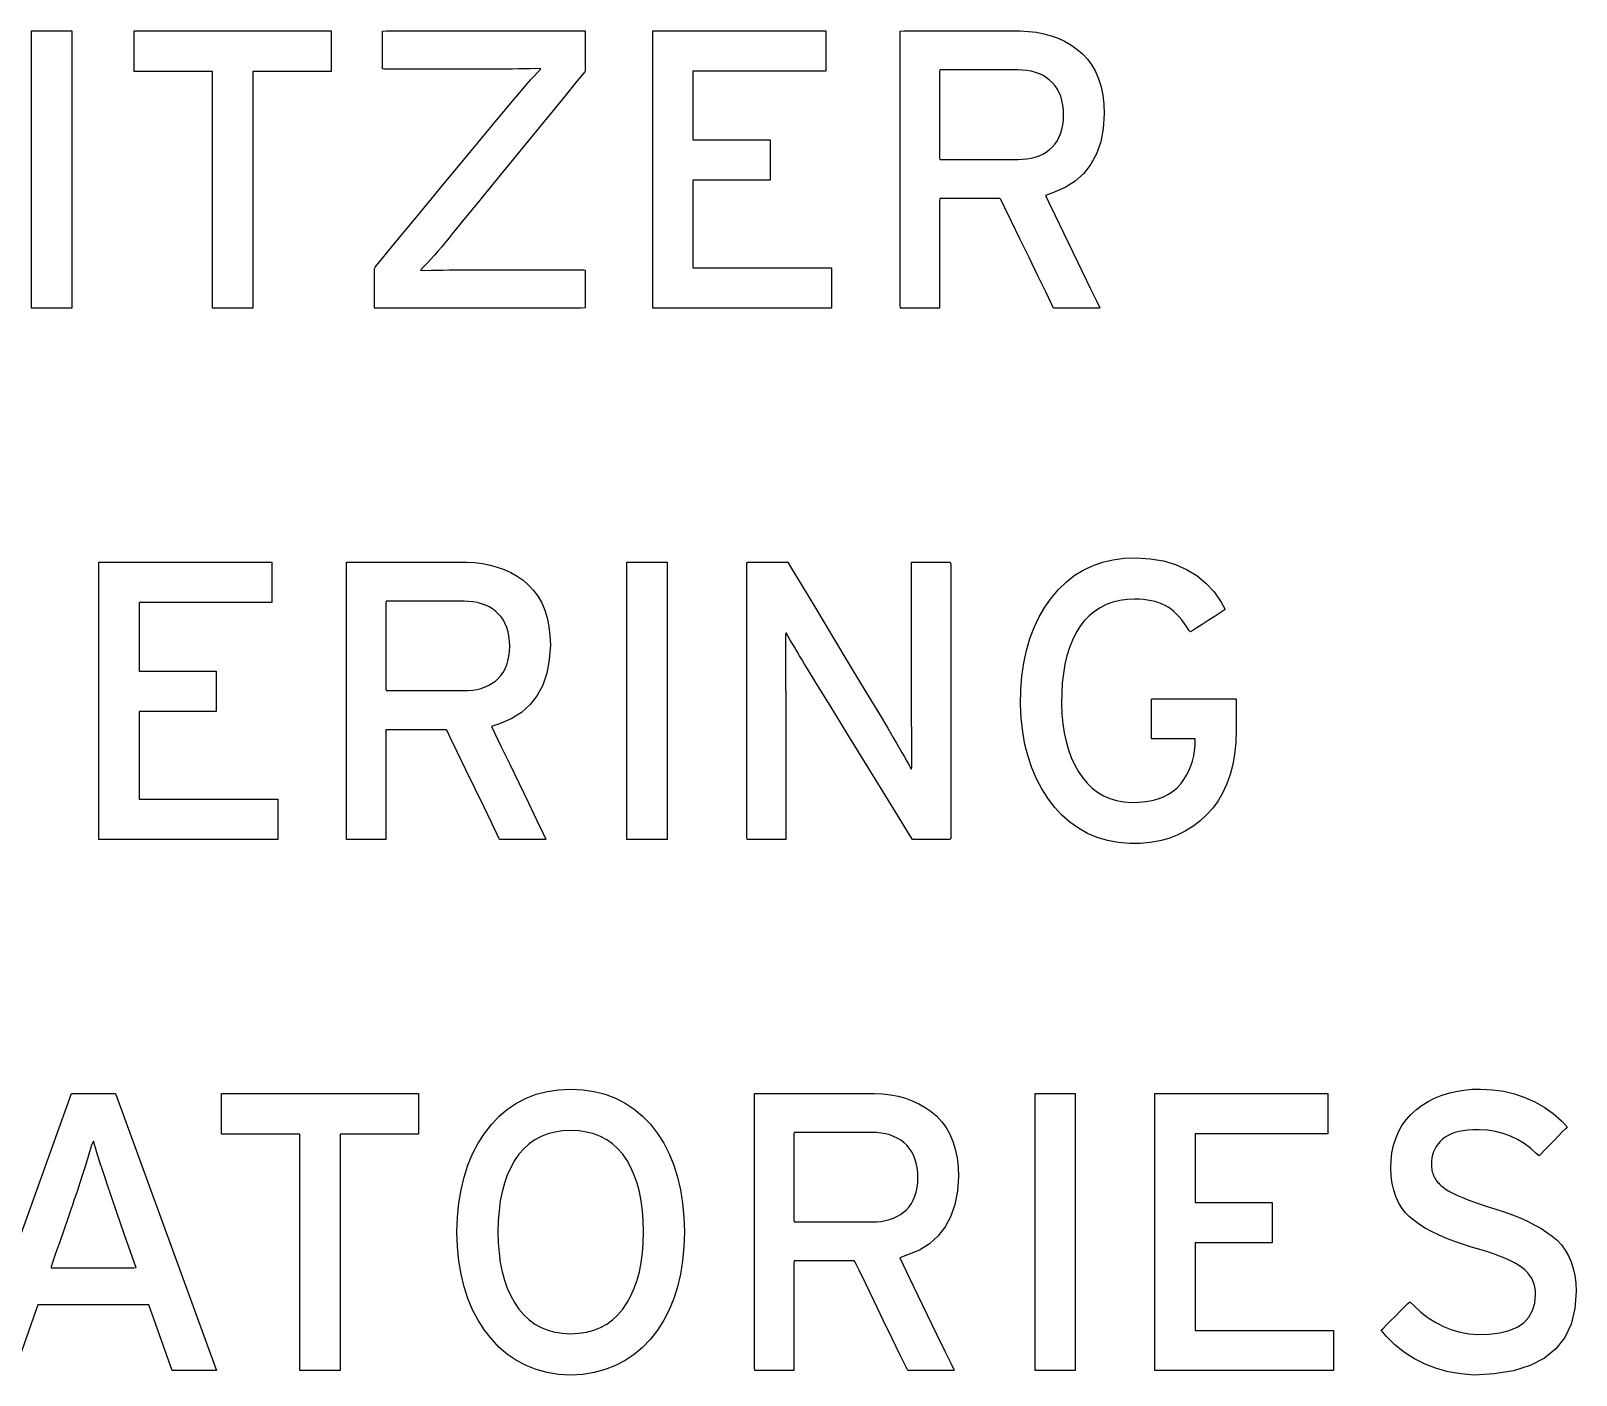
# Model space of a CAD drawing. Extents: x 1 to 47.7, y 0.2 to 33.3.
# Drawn here: x 19.132 to 19.738, y 10.969 to 11.495 of the extents above; entities that cross this region are included whole.
import ezdxf

# ---------------------------------------------------------------- set-up
doc = ezdxf.new("R2010")
doc.units = 0
doc.header["$MEASUREMENT"] = 0
doc.layers.add('4_0_____DWG', color=7, linetype='CONTINUOUS')

msp = doc.modelspace()

# ---------------------------------------------------------------- linework, layer by layer
at = {"layer": '4_0_____DWG'}
for points in [[(19.13265, 11.38662), (19.13265, 11.49517), (19.14838, 11.49517), (19.14838, 11.38662), (19.13265, 11.38662)], [(19.21932, 11.47927), (19.21932, 11.38662), (19.20358, 11.38662), (19.20358, 11.47927), (19.1729, 11.47927), (19.1729, 11.49517), (19.25004, 11.49517), (19.25004, 11.47927), (19.21932, 11.47927)], [(19.37597, 11.38662), (19.37597, 11.49517), (19.44372, 11.49517), (19.44372, 11.47942), (19.39172, 11.47942), (19.39172, 11.45245), (19.42193, 11.45245), (19.42193, 11.4367), (19.39172, 11.4367), (19.39172, 11.40237), (19.446, 11.40237), (19.446, 11.38662), (19.37597, 11.38662)], [(19.15904, 11.17856), (19.15904, 11.28711), (19.22679, 11.28711), (19.22679, 11.27136), (19.17477, 11.27136), (19.17477, 11.24438), (19.20499, 11.24438), (19.20499, 11.22864), (19.17477, 11.22864), (19.17477, 11.19431), (19.22907, 11.19431), (19.22907, 11.17856), (19.15904, 11.17856)], [(19.36583, 11.17856), (19.36583, 11.28711), (19.38158, 11.28711), (19.38158, 11.17856), (19.36583, 11.17856)], [(19.1877, 10.9705), (19.17861, 10.99627), (19.13514, 10.99627), (19.12612, 10.9705), (19.10924, 10.9705), (19.14831, 11.07905), (19.16559, 11.07905), (19.20513, 10.9705), (19.1877, 10.9705)], [(19.25348, 11.06315), (19.25348, 10.9705), (19.23773, 10.9705), (19.23773, 11.06315), (19.20707, 11.06315), (19.20707, 11.07905), (19.28419, 11.07905), (19.28419, 11.06315), (19.25348, 11.06315)], [(19.5257, 10.9705), (19.5257, 11.07905), (19.54143, 11.07905), (19.54143, 10.9705), (19.5257, 10.9705)], [(19.57261, 10.9705), (19.57261, 11.07905), (19.64036, 11.07905), (19.64036, 11.0633), (19.58836, 11.0633), (19.58836, 11.03632), (19.61857, 11.03632), (19.61857, 11.02057), (19.58836, 11.02057), (19.58836, 10.98625), (19.64264, 10.98625), (19.64264, 10.9705), (19.57261, 10.9705)]]:
    msp.add_lwpolyline(points, dxfattribs=at)
for points in [[(19.267, 11.38662), (19.267, 11.3872), (19.267, 11.38874), (19.267, 11.39096), (19.267, 11.39357), (19.267, 11.39628), (19.267, 11.3988), (19.267, 11.40085), (19.267, 11.40215), (19.26717, 11.40265), (19.27013, 11.40622), (19.27604, 11.41337), (19.28394, 11.42291), (19.29287, 11.43371), (19.30187, 11.44458), (19.30998, 11.45438), (19.31623, 11.46194), (19.31967, 11.46609), (19.32091, 11.46758), (19.3224, 11.46937), (19.32387, 11.4711), (19.32532, 11.47277), (19.32673, 11.47439), (19.32812, 11.47595), (19.32948, 11.47745), (19.33081, 11.4789), (19.33211, 11.48029), (19.33041, 11.48042), (19.32813, 11.48037), (19.32578, 11.48032), (19.32334, 11.48027), (19.32083, 11.48024), (19.31824, 11.48021), (19.31557, 11.4802), (19.31282, 11.48019), (19.31037, 11.48018), (19.30851, 11.48018), (19.3043, 11.48018), (19.29846, 11.48018), (19.29174, 11.48018), (19.28487, 11.48018), (19.27857, 11.48018), (19.27357, 11.48018), (19.27061, 11.48018), (19.27011, 11.48029), (19.27011, 11.48126), (19.27011, 11.48303), (19.27011, 11.48532), (19.27011, 11.48786), (19.27011, 11.49038), (19.27011, 11.49262), (19.27011, 11.49429), (19.27011, 11.49512), (19.27162, 11.49517), (19.27812, 11.49517), (19.28842, 11.49517), (19.30108, 11.49517), (19.31467, 11.49517), (19.32775, 11.49517), (19.33887, 11.49517), (19.3466, 11.49517), (19.3495, 11.49517), (19.3495, 11.49459), (19.3495, 11.49306), (19.3495, 11.49085), (19.3495, 11.48825), (19.3495, 11.48555), (19.3495, 11.48303), (19.3495, 11.48099), (19.3495, 11.4797), (19.34933, 11.47919), (19.34641, 11.47562), (19.34057, 11.46847), (19.33276, 11.45892), (19.32393, 11.44811), (19.31503, 11.43723), (19.30702, 11.42742), (19.30084, 11.41986), (19.29744, 11.41571), (19.29622, 11.4142), (19.29475, 11.41241), (19.2933, 11.41067), (19.29187, 11.40899), (19.29045, 11.40738), (19.28906, 11.40582), (19.28769, 11.40432), (19.28634, 11.40288), (19.285, 11.4015), (19.2867, 11.40137), (19.28898, 11.40143), (19.29134, 11.40148), (19.29377, 11.40152), (19.29628, 11.40155), (19.29887, 11.40158), (19.30154, 11.4016), (19.30429, 11.40161), (19.30674, 11.40161), (19.30872, 11.40161), (19.31319, 11.40161), (19.31939, 11.40161), (19.32652, 11.40161), (19.33383, 11.40161), (19.34052, 11.40161), (19.34582, 11.40161), (19.34897, 11.40161), (19.3495, 11.40151), (19.3495, 11.40053), (19.3495, 11.39877), (19.3495, 11.39648), (19.3495, 11.39393), (19.3495, 11.39141), (19.3495, 11.38918), (19.3495, 11.38751), (19.3495, 11.38667), (19.34793, 11.38662), (19.34118, 11.38662), (19.33047, 11.38662), (19.31731, 11.38662), (19.30319, 11.38662), (19.2896, 11.38662), (19.27805, 11.38662), (19.27001, 11.38662)], [(19.5528, 11.46271), (19.5524, 11.45696), (19.5514, 11.45174), (19.5498, 11.44708), (19.54761, 11.44296), (19.54482, 11.43938), (19.54143, 11.43635), (19.53745, 11.43387), (19.53287, 11.43194), (19.52976, 11.43076), (19.53108, 11.42802), (19.53359, 11.42284), (19.53688, 11.41604), (19.54055, 11.40846), (19.5442, 11.40091), (19.54744, 11.39422), (19.54986, 11.38923), (19.55105, 11.38675), (19.55075, 11.38662), (19.54923, 11.38662), (19.54682, 11.38662), (19.54388, 11.38662), (19.54073, 11.38662), (19.53773, 11.38662), (19.5352, 11.38662), (19.53349, 11.38662), (19.53292, 11.38664), (19.53201, 11.38851), (19.52986, 11.39296), (19.52683, 11.39919), (19.52333, 11.40641), (19.51974, 11.4138), (19.51646, 11.42058), (19.51386, 11.42594), (19.51233, 11.42909), (19.5119, 11.42958), (19.5103, 11.42958), (19.50743, 11.42958), (19.50373, 11.42958), (19.49965, 11.42958), (19.49563, 11.42958), (19.49212, 11.42958), (19.48955, 11.42958), (19.48836, 11.42958), (19.48833, 11.4285), (19.48833, 11.42467), (19.48833, 11.41884), (19.48833, 11.41181), (19.48833, 11.40439), (19.48833, 11.39736), (19.48833, 11.39153), (19.48833, 11.38771), (19.48831, 11.38662), (19.48754, 11.38662), (19.48587, 11.38662), (19.48359, 11.38662), (19.48098, 11.38662), (19.47833, 11.38662), (19.47593, 11.38662), (19.47406, 11.38662), (19.47302, 11.38662), (19.4729, 11.38787), (19.4729, 11.39581), (19.4729, 11.40935), (19.4729, 11.42648), (19.4729, 11.44518), (19.4729, 11.46341), (19.4729, 11.47916), (19.4729, 11.49041), (19.4729, 11.49513), (19.47432, 11.49517), (19.47866, 11.49517), (19.48506, 11.49517), (19.49268, 11.49517), (19.50065, 11.49517), (19.50811, 11.49517), (19.5142, 11.49517), (19.51807, 11.49517), (19.5199, 11.49516), (19.52311, 11.495), (19.5262, 11.49464), (19.52916, 11.49406), (19.532, 11.49328), (19.53471, 11.49229), (19.53729, 11.49109), (19.53975, 11.48969), (19.54208, 11.48808), (19.54428, 11.48623), (19.54625, 11.48413), (19.54796, 11.48179), (19.54941, 11.47921), (19.5506, 11.47639), (19.55154, 11.47333), (19.55222, 11.47003), (19.55264, 11.46649)], [(19.5369, 11.46225), (19.5368, 11.46427), (19.53658, 11.46615), (19.53622, 11.46792), (19.53574, 11.46956), (19.53513, 11.47107), (19.53439, 11.47246), (19.53352, 11.47372), (19.53253, 11.47486), (19.5314, 11.47591), (19.53016, 11.47685), (19.52883, 11.47767), (19.52739, 11.47836), (19.52585, 11.47892), (19.52422, 11.47935), (19.52248, 11.47965), (19.52065, 11.47982), (19.51897, 11.47987), (19.51746, 11.47987), (19.51406, 11.47987), (19.50939, 11.47987), (19.50406, 11.47987), (19.49868, 11.47987), (19.49387, 11.47987), (19.49026, 11.47987), (19.48844, 11.47987), (19.48833, 11.47916), (19.48833, 11.47612), (19.48833, 11.47132), (19.48833, 11.46547), (19.48833, 11.45927), (19.48833, 11.45342), (19.48833, 11.44862), (19.48833, 11.44558), (19.48844, 11.44486), (19.49026, 11.44486), (19.49387, 11.44486), (19.49868, 11.44486), (19.50406, 11.44486), (19.50939, 11.44486), (19.51406, 11.44486), (19.51746, 11.44486), (19.51897, 11.44486), (19.52062, 11.44491), (19.52242, 11.44507), (19.52413, 11.44536), (19.52575, 11.44577), (19.52726, 11.4463), (19.52869, 11.44696), (19.53002, 11.44773), (19.53125, 11.44863), (19.53239, 11.44964), (19.53342, 11.45076), (19.53431, 11.45202), (19.53507, 11.4534), (19.53571, 11.45492), (19.5362, 11.45656), (19.53657, 11.45833), (19.5368, 11.46023)], [(19.60449, 11.22104), (19.60432, 11.21639), (19.60386, 11.21199), (19.60313, 11.20783), (19.60212, 11.20393), (19.60083, 11.20027), (19.59925, 11.19687), (19.5974, 11.19371), (19.59527, 11.19081), (19.59286, 11.18814), (19.59026, 11.18571), (19.58747, 11.18358), (19.58451, 11.18173), (19.58136, 11.18018), (19.57804, 11.17893), (19.57453, 11.17796), (19.57085, 11.17729), (19.56699, 11.17691), (19.56274, 11.17688), (19.55826, 11.17731), (19.55402, 11.17813), (19.55, 11.17933), (19.54622, 11.18092), (19.54266, 11.1829), (19.53934, 11.18528), (19.53624, 11.18804), (19.53338, 11.19119), (19.53071, 11.19465), (19.52831, 11.19835), (19.52621, 11.20231), (19.52442, 11.20653), (19.52294, 11.21101), (19.52176, 11.21575), (19.52088, 11.22074), (19.52032, 11.226), (19.52006, 11.23152), (19.52016, 11.23715), (19.52058, 11.24253), (19.5213, 11.24767), (19.52234, 11.25255), (19.52368, 11.25718), (19.52532, 11.26156), (19.52727, 11.26568), (19.52953, 11.26955), (19.53209, 11.27316), (19.53485, 11.27644), (19.53784, 11.27934), (19.54105, 11.28186), (19.5445, 11.28398), (19.54817, 11.28573), (19.55208, 11.28709), (19.55622, 11.28807), (19.56059, 11.28866), (19.56534, 11.28885), (19.57085, 11.28848), (19.57597, 11.2876), (19.58071, 11.2862), (19.58506, 11.28429), (19.58902, 11.28187), (19.5926, 11.27893), (19.59579, 11.27547), (19.59859, 11.2715), (19.60019, 11.26853), (19.59939, 11.26802), (19.59785, 11.26704), (19.59581, 11.26573), (19.59351, 11.26425), (19.5912, 11.26277), (19.58911, 11.26143), (19.58748, 11.26039), (19.58657, 11.2598), (19.58598, 11.26051), (19.58507, 11.26194), (19.58412, 11.26328), (19.58315, 11.26453), (19.58216, 11.26569), (19.58113, 11.26677), (19.58008, 11.26775), (19.579, 11.26865), (19.57789, 11.26946), (19.57671, 11.27014), (19.57546, 11.27072), (19.57413, 11.27123), (19.57273, 11.27166), (19.57126, 11.27201), (19.56972, 11.27228), (19.56811, 11.27248), (19.56643, 11.2726), (19.56467, 11.27265), (19.56174, 11.27251), (19.55884, 11.2721), (19.55611, 11.27143), (19.55355, 11.2705), (19.55116, 11.2693), (19.54893, 11.26784), (19.54688, 11.26611), (19.54499, 11.26413), (19.54327, 11.26187), (19.54172, 11.25933), (19.54035, 11.25659), (19.53918, 11.25365), (19.53819, 11.2505), (19.5374, 11.24714), (19.53679, 11.24358), (19.53637, 11.23981), (19.53614, 11.23583), (19.5361, 11.23169), (19.53625, 11.22768), (19.53658, 11.22387), (19.53711, 11.22026), (19.53783, 11.21685), (19.53874, 11.21365), (19.53983, 11.21064), (19.54112, 11.20784), (19.54259, 11.20523), (19.54424, 11.2028), (19.54606, 11.2006), (19.54804, 11.19867), (19.55019, 11.19703), (19.55251, 11.19567), (19.555, 11.19459), (19.55765, 11.19379), (19.56048, 11.19327), (19.56347, 11.19303), (19.5664, 11.1931), (19.56909, 11.19336), (19.57159, 11.19381), (19.57392, 11.19444), (19.57606, 11.19525), (19.57803, 11.19624), (19.57981, 11.19741), (19.58141, 11.19877), (19.58283, 11.20031), (19.58402, 11.20196), (19.58507, 11.20368), (19.58597, 11.20546), (19.58673, 11.20731), (19.58735, 11.20924), (19.58783, 11.21123), (19.58818, 11.21328), (19.58838, 11.21541), (19.58844, 11.2175), (19.58844, 11.21752), (19.58844, 11.21756), (19.58844, 11.21763), (19.58844, 11.2177), (19.58844, 11.21778), (19.58844, 11.21785), (19.58844, 11.21791), (19.58844, 11.21795), (19.58841, 11.21796), (19.58752, 11.21796), (19.58568, 11.21796), (19.58319, 11.21796), (19.58034, 11.21796), (19.57745, 11.21796), (19.57481, 11.21796), (19.57272, 11.21796), (19.57148, 11.21796), (19.57127, 11.21807), (19.57127, 11.21906), (19.57127, 11.22086), (19.57127, 11.22321), (19.57127, 11.22582), (19.57127, 11.22842), (19.57127, 11.23075), (19.57127, 11.23252), (19.57127, 11.23346), (19.57174, 11.23355), (19.57423, 11.23355), (19.57833, 11.23355), (19.58348, 11.23355), (19.58909, 11.23355), (19.59457, 11.23355), (19.59935, 11.23355), (19.60283, 11.23355), (19.60444, 11.23355), (19.60449, 11.23325), (19.60449, 11.23218), (19.60449, 11.23054), (19.60449, 11.22855), (19.60449, 11.22643), (19.60449, 11.2244), (19.60449, 11.22268), (19.60449, 11.22149)], [(19.33585, 11.25465), (19.33545, 11.24889), (19.33446, 11.24368), (19.33287, 11.23901), (19.33067, 11.23489), (19.32788, 11.23132), (19.3245, 11.22829), (19.32051, 11.22581), (19.31593, 11.22387), (19.31281, 11.2227), (19.31414, 11.21996), (19.31664, 11.21478), (19.31993, 11.20798), (19.3236, 11.20039), (19.32726, 11.19285), (19.33049, 11.18616), (19.33291, 11.18117), (19.33411, 11.17869), (19.33381, 11.17856), (19.33228, 11.17856), (19.32987, 11.17856), (19.32693, 11.17856), (19.32379, 11.17856), (19.32078, 11.17856), (19.31826, 11.17856), (19.31654, 11.17856), (19.31598, 11.17857), (19.31507, 11.18044), (19.31291, 11.1849), (19.30989, 11.19113), (19.30639, 11.19834), (19.30281, 11.20574), (19.29952, 11.21252), (19.29692, 11.21788), (19.2954, 11.22102), (19.29497, 11.22152), (19.29337, 11.22152), (19.29049, 11.22152), (19.2868, 11.22152), (19.28272, 11.22152), (19.2787, 11.22152), (19.27518, 11.22152), (19.27261, 11.22152), (19.27143, 11.22152), (19.2714, 11.22043), (19.2714, 11.21661), (19.2714, 11.21078), (19.2714, 11.20375), (19.2714, 11.19632), (19.2714, 11.1893), (19.2714, 11.18347), (19.2714, 11.17964), (19.27138, 11.17856), (19.27061, 11.17856), (19.26894, 11.17856), (19.26665, 11.17856), (19.26404, 11.17856), (19.26139, 11.17856), (19.25898, 11.17856), (19.25712, 11.17856), (19.25607, 11.17856), (19.25595, 11.17981), (19.25595, 11.18774), (19.25595, 11.20129), (19.25595, 11.21842), (19.25595, 11.23712), (19.25595, 11.25535), (19.25595, 11.2711), (19.25595, 11.28235), (19.25595, 11.28707), (19.25738, 11.28711), (19.26171, 11.28711), (19.26812, 11.28711), (19.27574, 11.28711), (19.28371, 11.28711), (19.29117, 11.28711), (19.29727, 11.28711), (19.30114, 11.28711), (19.30296, 11.2871), (19.30617, 11.28694), (19.30926, 11.28657), (19.31222, 11.286), (19.31506, 11.28522), (19.31777, 11.28423), (19.32035, 11.28303), (19.32281, 11.28163), (19.32515, 11.28001), (19.32735, 11.27817), (19.32931, 11.27607), (19.33102, 11.27373), (19.33247, 11.27115), (19.33366, 11.26833), (19.33459, 11.26527), (19.33527, 11.26197), (19.33569, 11.25843)], [(19.47766, 11.17856), (19.47613, 11.18104), (19.47205, 11.18767), (19.46618, 11.19721), (19.45927, 11.20843), (19.4521, 11.22008), (19.44541, 11.23095), (19.43997, 11.23978), (19.43654, 11.24535), (19.43545, 11.24714), (19.43443, 11.24884), (19.43344, 11.2505), (19.43249, 11.2521), (19.43157, 11.25366), (19.43068, 11.25517), (19.42983, 11.25663), (19.42901, 11.25804), (19.42822, 11.25941), (19.42789, 11.25853), (19.4279, 11.25592), (19.4279, 11.25322), (19.42792, 11.25044), (19.42793, 11.24758), (19.42795, 11.24464), (19.42797, 11.24161), (19.428, 11.2385), (19.42804, 11.2353), (19.42804, 11.23331), (19.42804, 11.22826), (19.42804, 11.22065), (19.42804, 11.21152), (19.42804, 11.20188), (19.42804, 11.19274), (19.42804, 11.18514), (19.42804, 11.18009), (19.42803, 11.17856), (19.42732, 11.17856), (19.42572, 11.17856), (19.42351, 11.17856), (19.42096, 11.17856), (19.41836, 11.17856), (19.41596, 11.17856), (19.41407, 11.17856), (19.41295, 11.17856), (19.41276, 11.17932), (19.41276, 11.18636), (19.41276, 11.19915), (19.41276, 11.21575), (19.41276, 11.23417), (19.41276, 11.25245), (19.41276, 11.26862), (19.41276, 11.28072), (19.41276, 11.28677), (19.41306, 11.28711), (19.41438, 11.28711), (19.41646, 11.28711), (19.41902, 11.28711), (19.42177, 11.28711), (19.42442, 11.28711), (19.42667, 11.28711), (19.42823, 11.28711), (19.42882, 11.28711), (19.43027, 11.28469), (19.43417, 11.27824), (19.43977, 11.26896), (19.44635, 11.25804), (19.45319, 11.2467), (19.45957, 11.23613), (19.46476, 11.22753), (19.46803, 11.22211), (19.46913, 11.22026), (19.4703, 11.21825), (19.47143, 11.2163), (19.47251, 11.21443), (19.47354, 11.21263), (19.47452, 11.21089), (19.47545, 11.20923), (19.47634, 11.20763), (19.47718, 11.2061), (19.4775, 11.20697), (19.47747, 11.20966), (19.47744, 11.21243), (19.47742, 11.21527), (19.4774, 11.21819), (19.47738, 11.22118), (19.47737, 11.22425), (19.47736, 11.2274), (19.47736, 11.23062), (19.47736, 11.23261), (19.47736, 11.23764), (19.47736, 11.24521), (19.47736, 11.2543), (19.47736, 11.2639), (19.47736, 11.27299), (19.47736, 11.28056), (19.47736, 11.28559), (19.47737, 11.28711), (19.47808, 11.28711), (19.47968, 11.28711), (19.48189, 11.28711), (19.48444, 11.28711), (19.48706, 11.28711), (19.48945, 11.28711), (19.49135, 11.28711), (19.49247, 11.28711), (19.49266, 11.28635), (19.49266, 11.27931), (19.49266, 11.26652), (19.49266, 11.24992), (19.49266, 11.2315), (19.49266, 11.21322), (19.49266, 11.19705), (19.49266, 11.18495), (19.49266, 11.1789), (19.49237, 11.17856), (19.49115, 11.17856), (19.4892, 11.17856), (19.48681, 11.17856), (19.48424, 11.17856), (19.48177, 11.17856), (19.47966, 11.17856), (19.4782, 11.17856)], [(19.31997, 11.2542), (19.31987, 11.25621), (19.31964, 11.2581), (19.31928, 11.25986), (19.3188, 11.2615), (19.31819, 11.26301), (19.31745, 11.2644), (19.31658, 11.26567), (19.31559, 11.26681), (19.31446, 11.26786), (19.31322, 11.2688), (19.31188, 11.26962), (19.31045, 11.2703), (19.30891, 11.27086), (19.30728, 11.2713), (19.30554, 11.2716), (19.30371, 11.27178), (19.30204, 11.27182), (19.30053, 11.27182), (19.29713, 11.27182), (19.29245, 11.27182), (19.28712, 11.27182), (19.28175, 11.27182), (19.27694, 11.27182), (19.27332, 11.27182), (19.2715, 11.27182), (19.2714, 11.27111), (19.2714, 11.26807), (19.2714, 11.26327), (19.2714, 11.25741), (19.2714, 11.25121), (19.2714, 11.24536), (19.2714, 11.24056), (19.2714, 11.23751), (19.2715, 11.2368), (19.27332, 11.2368), (19.27694, 11.2368), (19.28175, 11.2368), (19.28712, 11.2368), (19.29245, 11.2368), (19.29713, 11.2368), (19.30053, 11.2368), (19.30204, 11.2368), (19.30369, 11.23685), (19.30549, 11.23701), (19.3072, 11.2373), (19.30881, 11.23771), (19.31033, 11.23824), (19.31175, 11.2389), (19.31308, 11.23967), (19.31431, 11.24056), (19.31546, 11.24158), (19.31648, 11.24271), (19.31738, 11.24397), (19.31814, 11.24535), (19.31877, 11.24687), (19.31926, 11.24851), (19.31963, 11.25028), (19.31987, 11.25218)], [(19.38836, 11.02482), (19.38816, 11.01904), (19.38764, 11.01354), (19.3868, 11.00832), (19.38564, 11.00337), (19.38416, 10.99871), (19.38236, 10.99433), (19.38024, 10.99023), (19.3778, 10.9864), (19.37502, 10.98283), (19.37197, 10.97961), (19.36866, 10.97681), (19.36512, 10.97443), (19.36133, 10.97246), (19.3573, 10.97091), (19.35303, 10.96978), (19.34851, 10.96906), (19.34375, 10.96876), (19.33902, 10.96906), (19.33454, 10.96978), (19.33031, 10.97091), (19.32633, 10.97246), (19.32259, 10.97443), (19.3191, 10.97681), (19.31586, 10.97961), (19.31287, 10.98283), (19.31009, 10.9864), (19.30759, 10.99023), (19.30541, 10.99433), (19.30357, 10.99871), (19.30205, 11.00337), (19.30087, 11.00832), (19.30001, 11.01354), (19.29948, 11.01904), (19.29928, 11.02482), (19.29948, 11.0306), (19.30001, 11.03611), (19.30087, 11.04134), (19.30205, 11.04631), (19.30357, 11.051), (19.30541, 11.05541), (19.30759, 11.05956), (19.31009, 11.06343), (19.31287, 11.06701), (19.31586, 11.07017), (19.3191, 11.07293), (19.32259, 11.07527), (19.32633, 11.0772), (19.33031, 11.07872), (19.33454, 11.07983), (19.33902, 11.08052), (19.34375, 11.0808), (19.34851, 11.08052), (19.35303, 11.07983), (19.3573, 11.07872), (19.36133, 11.0772), (19.36512, 11.07527), (19.36866, 11.07293), (19.37197, 11.07017), (19.37502, 11.06701), (19.3778, 11.06343), (19.38024, 11.05956), (19.38236, 11.05541), (19.38416, 11.051), (19.38564, 11.04631), (19.3868, 11.04134), (19.38764, 11.03611), (19.38816, 11.0306)], [(19.49572, 11.04659), (19.49532, 11.04083), (19.49432, 11.03562), (19.49273, 11.03095), (19.49053, 11.02683), (19.48775, 11.02326), (19.48436, 11.02023), (19.48038, 11.01775), (19.4758, 11.01581), (19.47268, 11.01464), (19.47401, 11.0119), (19.47652, 11.00671), (19.4798, 10.99992), (19.48348, 10.99233), (19.48713, 10.98478), (19.49036, 10.9781), (19.49278, 10.97311), (19.49398, 10.97063), (19.49368, 10.9705), (19.49215, 10.9705), (19.48975, 10.9705), (19.4868, 10.9705), (19.48366, 10.9705), (19.48065, 10.9705), (19.47813, 10.9705), (19.47641, 10.9705), (19.47585, 10.97051), (19.47494, 10.97238), (19.47278, 10.97683), (19.46976, 10.98307), (19.46626, 10.99028), (19.46267, 10.99768), (19.45938, 11.00446), (19.45678, 11.00982), (19.45526, 11.01296), (19.45483, 11.01345), (19.45322, 11.01345), (19.45035, 11.01345), (19.44666, 11.01345), (19.44258, 11.01345), (19.43856, 11.01345), (19.43504, 11.01345), (19.43247, 11.01345), (19.43129, 11.01345), (19.43126, 11.01237), (19.43126, 11.00854), (19.43126, 11.00272), (19.43126, 10.99569), (19.43126, 10.98826), (19.43126, 10.98124), (19.43126, 10.97541), (19.43126, 10.97158), (19.43124, 10.9705), (19.43047, 10.9705), (19.4288, 10.9705), (19.42652, 10.9705), (19.42391, 10.9705), (19.42126, 10.9705), (19.41885, 10.9705), (19.41699, 10.9705), (19.41595, 10.9705), (19.41582, 10.97174), (19.41582, 10.97968), (19.41582, 10.99323), (19.41582, 11.01036), (19.41582, 11.02905), (19.41582, 11.04729), (19.41582, 11.06304), (19.41582, 11.07429), (19.41582, 11.07901), (19.41725, 11.07905), (19.42158, 11.07905), (19.42799, 11.07905), (19.43561, 11.07905), (19.44357, 11.07905), (19.45104, 11.07905), (19.45713, 11.07905), (19.461, 11.07905), (19.46282, 11.07904), (19.46604, 11.07888), (19.46912, 11.07851), (19.47209, 11.07794), (19.47492, 11.07715), (19.47763, 11.07616), (19.48022, 11.07497), (19.48267, 11.07356), (19.48501, 11.07195), (19.48721, 11.0701), (19.48917, 11.068), (19.49088, 11.06566), (19.49233, 11.06309), (19.49353, 11.06027), (19.49446, 11.05721), (19.49514, 11.05391), (19.49556, 11.05037)], [(19.73761, 11.00167), (19.73717, 10.99482), (19.73571, 10.98877), (19.73323, 10.98351), (19.72974, 10.97906), (19.72522, 10.9754), (19.71968, 10.97253), (19.71313, 10.97047), (19.70555, 10.9692), (19.69766, 10.96879), (19.69248, 10.96921), (19.68756, 10.97004), (19.68288, 10.97131), (19.67846, 10.97299), (19.67428, 10.97511), (19.67035, 10.97764), (19.66668, 10.9806), (19.66325, 10.98399), (19.66131, 10.98636), (19.662, 10.98704), (19.66328, 10.98832), (19.66497, 10.99001), (19.66686, 10.99189), (19.66876, 10.99378), (19.67046, 10.99547), (19.67177, 10.99678), (19.67248, 10.99749), (19.67408, 10.99597), (19.67683, 10.99342), (19.67968, 10.9912), (19.68264, 10.9893), (19.68571, 10.98773), (19.68889, 10.98648), (19.69218, 10.98555), (19.69558, 10.98495), (19.69908, 10.98468), (19.70354, 10.98478), (19.70778, 10.98529), (19.71146, 10.98622), (19.71457, 10.98755), (19.71713, 10.98929), (19.71912, 10.99144), (19.72055, 10.994), (19.72142, 10.99696), (19.72173, 11.00033), (19.72167, 11.00182), (19.72148, 11.00315), (19.72115, 11.00442), (19.72069, 11.00564), (19.7201, 11.0068), (19.71938, 11.0079), (19.71852, 11.00895), (19.71754, 11.00994), (19.71641, 11.01087), (19.71505, 11.0118), (19.71349, 11.01271), (19.71172, 11.01361), (19.70976, 11.01451), (19.7076, 11.01539), (19.70523, 11.01627), (19.70266, 11.01713), (19.6999, 11.01799), (19.6967, 11.01891), (19.69314, 11.02), (19.68978, 11.02115), (19.68665, 11.02236), (19.68373, 11.02363), (19.68102, 11.02495), (19.67853, 11.02633), (19.67625, 11.02777), (19.67419, 11.02927), (19.67233, 11.0308), (19.67068, 11.03248), (19.66925, 11.03435), (19.66802, 11.03641), (19.66701, 11.03867), (19.66621, 11.04113), (19.66562, 11.04377), (19.66524, 11.04661), (19.66507, 11.04965), (19.66515, 11.05282), (19.66549, 11.05586), (19.66609, 11.05875), (19.66695, 11.06147), (19.66806, 11.06404), (19.66942, 11.06645), (19.67104, 11.0687), (19.67292, 11.07079), (19.67505, 11.07273), (19.67729, 11.07441), (19.67966, 11.0759), (19.68217, 11.07718), (19.68482, 11.07827), (19.6876, 11.07917), (19.69052, 11.07987), (19.69358, 11.08037), (19.69677, 11.08068), (19.70022, 11.08079), (19.70484, 11.08053), (19.70927, 11.0799), (19.71351, 11.0789), (19.71757, 11.07753), (19.72144, 11.07579), (19.72512, 11.07367), (19.72862, 11.07118), (19.73193, 11.06832), (19.73415, 11.06602), (19.73354, 11.06539), (19.73232, 11.06412), (19.73068, 11.06243), (19.72883, 11.06051), (19.72695, 11.05856), (19.72524, 11.0568), (19.7239, 11.05541), (19.72313, 11.05461), (19.72198, 11.05559), (19.71969, 11.05769), (19.71726, 11.05952), (19.71468, 11.06108), (19.71196, 11.06237), (19.70909, 11.0634), (19.70608, 11.06416), (19.70293, 11.06465), (19.69963, 11.06487), (19.69714, 11.06484), (19.6952, 11.0647), (19.6934, 11.06447), (19.69172, 11.06415), (19.69018, 11.06373), (19.68876, 11.06322), (19.68747, 11.06262), (19.68631, 11.06193), (19.68527, 11.06114), (19.68436, 11.06025), (19.68356, 11.05931), (19.68287, 11.05831), (19.68228, 11.05727), (19.6818, 11.05618), (19.68143, 11.05504), (19.68116, 11.05384), (19.68101, 11.0526), (19.68096, 11.05135), (19.68097, 11.05072), (19.68101, 11.05011), (19.68108, 11.04953), (19.68117, 11.04896), (19.68129, 11.04841), (19.68144, 11.04788), (19.68162, 11.04737), (19.68182, 11.04688), (19.68205, 11.0464), (19.68231, 11.04589), (19.68262, 11.04538), (19.68297, 11.04488), (19.68336, 11.04438), (19.6838, 11.0439), (19.68429, 11.04341), (19.68481, 11.04293), (19.68539, 11.04246), (19.68624, 11.04183), (19.68757, 11.04098), (19.68911, 11.04012), (19.69086, 11.03925), (19.69282, 11.03838), (19.695, 11.03749), (19.69739, 11.0366), (19.69999, 11.0357), (19.70281, 11.0348), (19.70612, 11.0338), (19.7095, 11.03269), (19.7127, 11.03153), (19.71573, 11.0303), (19.71858, 11.02901), (19.72125, 11.02766), (19.72375, 11.02624), (19.72606, 11.02476), (19.72821, 11.02322), (19.73015, 11.02157), (19.73187, 11.01974), (19.73337, 11.01772), (19.73464, 11.01551), (19.73568, 11.01312), (19.7365, 11.01054), (19.7371, 11.00777), (19.73747, 11.00481)], [(19.37231, 11.02482), (19.37221, 11.02909), (19.37191, 11.03313), (19.37141, 11.03695), (19.37072, 11.04056), (19.36982, 11.04394), (19.36872, 11.0471), (19.36743, 11.05004), (19.36593, 11.05276), (19.36423, 11.05522), (19.36233, 11.05739), (19.36024, 11.05927), (19.35797, 11.06086), (19.3555, 11.06218), (19.35285, 11.06321), (19.35, 11.06395), (19.34697, 11.06441), (19.34375, 11.06459), (19.34059, 11.06441), (19.33761, 11.06395), (19.33481, 11.06321), (19.3322, 11.06218), (19.32976, 11.06086), (19.32751, 11.05927), (19.32544, 11.05739), (19.32355, 11.05522), (19.32183, 11.05276), (19.32031, 11.05004), (19.31898, 11.0471), (19.31787, 11.04394), (19.31695, 11.04056), (19.31624, 11.03695), (19.31574, 11.03313), (19.31543, 11.02909), (19.31533, 11.02482), (19.31543, 11.02061), (19.31574, 11.01661), (19.31624, 11.01282), (19.31695, 11.00926), (19.31787, 11.00591), (19.31898, 11.00278), (19.32031, 10.99986), (19.32183, 10.99716), (19.32355, 10.99464), (19.32544, 10.99237), (19.32751, 10.99041), (19.32976, 10.98875), (19.3322, 10.98739), (19.33481, 10.98633), (19.33761, 10.98557), (19.34059, 10.98512), (19.34375, 10.98497), (19.34697, 10.98512), (19.35, 10.98557), (19.35285, 10.98633), (19.3555, 10.98739), (19.35797, 10.98875), (19.36024, 10.99041), (19.36233, 10.99237), (19.36423, 10.99464), (19.36593, 10.99716), (19.36743, 10.99986), (19.36872, 11.00278), (19.36982, 11.00591), (19.37072, 11.00926), (19.37141, 11.01282), (19.37191, 11.01661), (19.37221, 11.02061)], [(19.47983, 11.04614), (19.47973, 11.04815), (19.4795, 11.05004), (19.47915, 11.0518), (19.47867, 11.05344), (19.47805, 11.05495), (19.47731, 11.05634), (19.47645, 11.05761), (19.47545, 11.05875), (19.47432, 11.0598), (19.47309, 11.06074), (19.47175, 11.06156), (19.47031, 11.06225), (19.46878, 11.06281), (19.46714, 11.06324), (19.46541, 11.06354), (19.46358, 11.06371), (19.4619, 11.06376), (19.46039, 11.06376), (19.45698, 11.06376), (19.45231, 11.06376), (19.44698, 11.06376), (19.4416, 11.06376), (19.4368, 11.06376), (19.43318, 11.06376), (19.43136, 11.06376), (19.43126, 11.06305), (19.43126, 11.06), (19.43126, 11.0552), (19.43126, 11.04935), (19.43126, 11.04315), (19.43126, 11.0373), (19.43126, 11.0325), (19.43126, 11.02945), (19.43136, 11.02874), (19.43318, 11.02874), (19.4368, 11.02874), (19.4416, 11.02874), (19.44698, 11.02874), (19.45231, 11.02874), (19.45698, 11.02874), (19.46039, 11.02874), (19.4619, 11.02874), (19.46354, 11.02878), (19.46535, 11.02895), (19.46706, 11.02924), (19.46867, 11.02965), (19.47019, 11.03018), (19.47161, 11.03084), (19.47294, 11.03161), (19.47417, 11.03251), (19.47532, 11.03352), (19.47634, 11.03465), (19.47724, 11.03591), (19.478, 11.03729), (19.47863, 11.03881), (19.47913, 11.04045), (19.47949, 11.04222), (19.47973, 11.04412)], [(19.1649, 11.03579), (19.16369, 11.03936), (19.16254, 11.04279), (19.16145, 11.04607), (19.16042, 11.0492), (19.15945, 11.05219), (19.15853, 11.05504), (19.15767, 11.05775), (19.15687, 11.06031), (19.15615, 11.05882), (19.15538, 11.05619), (19.15453, 11.05341), (19.15362, 11.05046), (19.15264, 11.04736), (19.15158, 11.04411), (19.15046, 11.04069), (19.14927, 11.03712), (19.14864, 11.03526), (19.14791, 11.03317), (19.14672, 11.02973), (19.14524, 11.02548), (19.14367, 11.02096), (19.14219, 11.01671), (19.14099, 11.01326), (19.14027, 11.01117), (19.14036, 11.0108), (19.14273, 11.0108), (19.14706, 11.0108), (19.15263, 11.0108), (19.15871, 11.0108), (19.16457, 11.0108), (19.16949, 11.0108), (19.17273, 11.0108), (19.17361, 11.01084), (19.17312, 11.01224), (19.17207, 11.01523), (19.17067, 11.01924), (19.1691, 11.02375), (19.16755, 11.0282), (19.1662, 11.03206), (19.16526, 11.03477)]]:
    msp.add_lwpolyline(points, close=True, dxfattribs=at)

doc.saveas('drawing.dxf')
